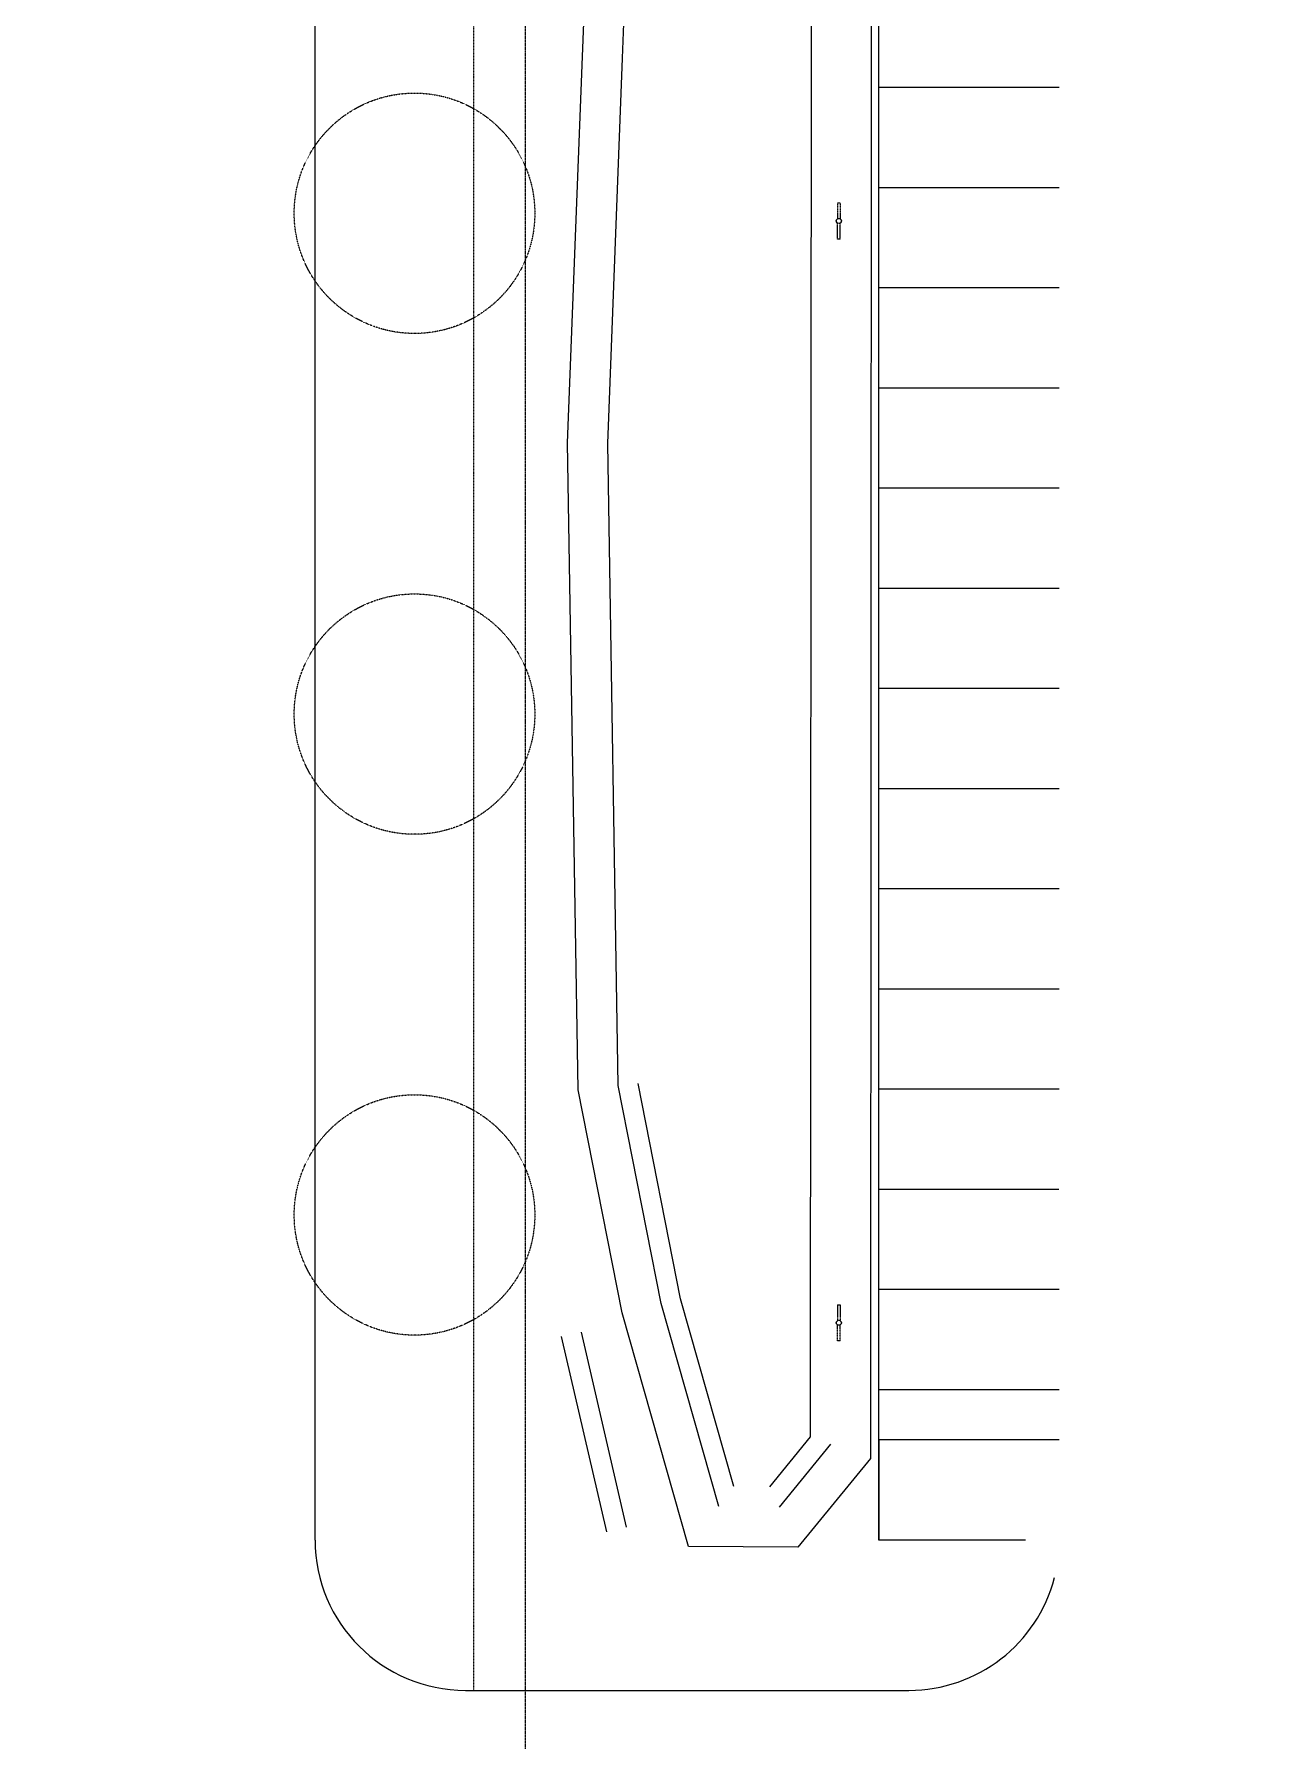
# Model space of a CAD drawing. Header units: inches. Extents: x -2804 to 58974, y -36095 to 66.
# Drawn here: x 24665 to 26149, y -23164 to -21119 of the extents above; entities that cross this region are included whole.
import ezdxf

# ---------------------------------------------------------------- set-up
doc = ezdxf.new("R2010")
doc.units = ezdxf.units.IN
doc.header["$MEASUREMENT"] = 0
doc.header["$XCLIPFRAME"] = 2
for name, pattern in [('Center 1_4_', [0.53125, 0.25, -0.09375, 0.09375, -0.09375]), ('Dash', [0.25, 0.125, -0.125]), ('Hidden 1_8_', [0.1875, 0.125, -0.0625])]:
    doc.linetypes.add(name, pattern=pattern)
for name, color, linetype, lineweight in [('A-DETL', 90, 'Continuous', 9), ('A-DETL-HDLN', 90, 'Hidden 1_8_', 9), ('BMP', 80, 'Continuous', 9), ('Conc', 7, 'Continuous', 9), ('E-LITE-EQPM', 33, 'Continuous', 9), ('E-LITE-EQPM-HDLN', 30, 'Dash', 9), ('EOP-EX', 125, 'Continuous', 9), ('EOP-PR', 4, 'Continuous', 9), ('G-ANNO-REFR', 1, 'Continuous', 9), ('PAINT', 190, 'Continuous', 9), ('PROP', 3, 'Center 1_4_', 9)]:
    doc.layers.add(name, color=color, linetype=linetype, lineweight=lineweight)
picture_1 = doc.add_image_def('image1.jpg', size_in_pixel=(1920, 1080))

# ---------------------------------------------------------------- blocks, each defined once
blk = doc.blocks.new('Lighting-Street_Cooper_Navion-Lumark_4-6-LED-Squares - The Caretaker LED-964008-Site Locator Map')
at = {"layer": 'E-LITE-EQPM'}
blk.add_line((-1.7, -10.7), (1.6, -10.7), dxfattribs=at)
blk.add_circle((0, -32.4), 3, dxfattribs=at)
at = {"layer": 'E-LITE-EQPM-HDLN'}
for p, q in [((-1.5, -10.7), (-1.5, -29.9)), ((1.5, -10.7), (1.5, -29.9))]:
    blk.add_line(p, q, dxfattribs=at)

msp = doc.modelspace()

# ---------------------------------------------------------------- linework, layer by layer
at = {"layer": 'A-DETL'}
for p, q in [((25319.7, -22673.9), (25373.7, -22907.7)), ((25350.3, -22913.1), (25296.3, -22679.3))]:
    msp.add_line(p, q, dxfattribs=at)
at = {"layer": 'A-DETL-HDLN'}
msp.add_line((25191.2, -23103.1), (25191.2, -19729.1), dxfattribs=at)
for centre in [(25120.2, -21333.6), (25120.2, -21933.6), (25120.2, -22533.6)]:
    msp.add_circle(centre, 144, dxfattribs=at)
at = {"layer": 'BMP'}
for p, q in [((25595.8, -19946.6), (25594.1, -22799.5)), ((25667.8, -19941.8), (25666.1, -22825.2)), ((25321.4, -21145.9), (25330.4, -20901.5)), ((25369.3, -21147.7), (25378.3, -20904.6)), ((25303.5, -21608.7), (25321.4, -21145.9)), ((25351.5, -21609.3), (25369.3, -21147.7)), ((25316.3, -22383.6), (25303.5, -21608.7)), ((25364.2, -22378.5), (25351.5, -21609.3)), ((25368.7, -22651), (25316.3, -22383.6)), ((25415.4, -22639.8), (25364.2, -22378.5)), ((25438.7, -22634.2), (25388.2, -22376)), ((25448.1, -22930.7), (25368.7, -22651)), ((25484.4, -22882.9), (25415.4, -22639.8)), ((25502.6, -22859.1), (25438.7, -22634.2)), ((25594.1, -22799.5), (25545.3, -22859.4)), ((25618.1, -22808.1), (25556.7, -22883.5)), ((25666.1, -22825.2), (25579.3, -22931.6)), ((25579.3, -22931.6), (25448.1, -22930.7))]:
    msp.add_line(p, q, dxfattribs=at)
at = {"layer": 'Conc'}
msp.add_line((25676.2, -22923.1), (25676.2, -19989.3), dxfattribs=at)
at = {"layer": 'EOP-EX'}
msp.add_line((25001.2, -22923.1), (25001.2, -19909.1), dxfattribs=at)
at = {"layer": 'EOP-PR'}
for p, q in [((25676.2, -22803.1), (25676.2, -22923.1)), ((25851.6, -22923.1), (25676.2, -22923.1)), ((25181.2, -23103.1), (25712.2, -23103.1))]:
    msp.add_line(p, q, dxfattribs=at)
for centre, start, end in [((25181.2, -22923.1), 180, 270), ((25712.2, -22923.1), 270, 345.5225)]:
    msp.add_arc(centre, 180, start, end, dxfattribs=at)
at = {"layer": 'PAINT'}
for p, q in [((25892.2, -21183.1), (25676.2, -21183.1)), ((25892.2, -21303.1), (25676.2, -21303.1)), ((25892.2, -21423.1), (25676.2, -21423.1)), ((25892.2, -21543.1), (25676.2, -21543.1)), ((25892.2, -21663.1), (25676.2, -21663.1)), ((25892.2, -21783.1), (25676.2, -21783.1)), ((25892.2, -21903.1), (25676.2, -21903.1)), ((25892.2, -22023.1), (25676.2, -22023.1)), ((25892.2, -22143.1), (25676.2, -22143.1)), ((25892.2, -22263.1), (25676.2, -22263.1)), ((25892.2, -22383.1), (25676.2, -22383.1)), ((25891.8, -22503.1), (25675.8, -22503.1)), ((25892.2, -22623.1), (25676.2, -22623.1)), ((25892.2, -22743.1), (25676.2, -22743.1)), ((25892.2, -22803.1), (25676.2, -22803.1))]:
    msp.add_line(p, q, dxfattribs=at)
at = {"layer": 'PROP'}
msp.add_line((25253.2, -23518.2), (25253.2, -18529.1), dxfattribs=at)

# ---------------------------------------------------------------- block references
at = {"layer": 'E-LITE-EQPM'}
for p in [(25628.3, -21310.4), (25628.3, -22630.4)]:
    msp.add_blockref('Lighting-Street_Cooper_Navion-Lumark_4-6-LED-Squares - The Caretaker LED-964008-Site Locator Map', p, dxfattribs=at)
at = {"layer": 'E-LITE-EQPM', "rotation": 180}
for p in [(25628.2, -21375.2), (25628.2, -22695.2)]:
    msp.add_blockref('Lighting-Street_Cooper_Navion-Lumark_4-6-LED-Squares - The Caretaker LED-964008-Site Locator Map', p, dxfattribs=at)

# ---------------------------------------------------------------- pictures from other files: only their frames are drawn
at = {"layer": 'G-ANNO-REFR'}
image = msp.add_image(picture_1, insert=(2622.3, -39288.8), size_in_units=(58514.3, 32914.3), dxfattribs=at)
image.set_boundary_path([(6.221, 974.7155), (6.221, 84.0795), (1848.55, 84.0795), (1848.55, 974.7155), (6.221, 974.7155)])
image.dxf.flags = 15

doc.saveas('drawing.dxf')
